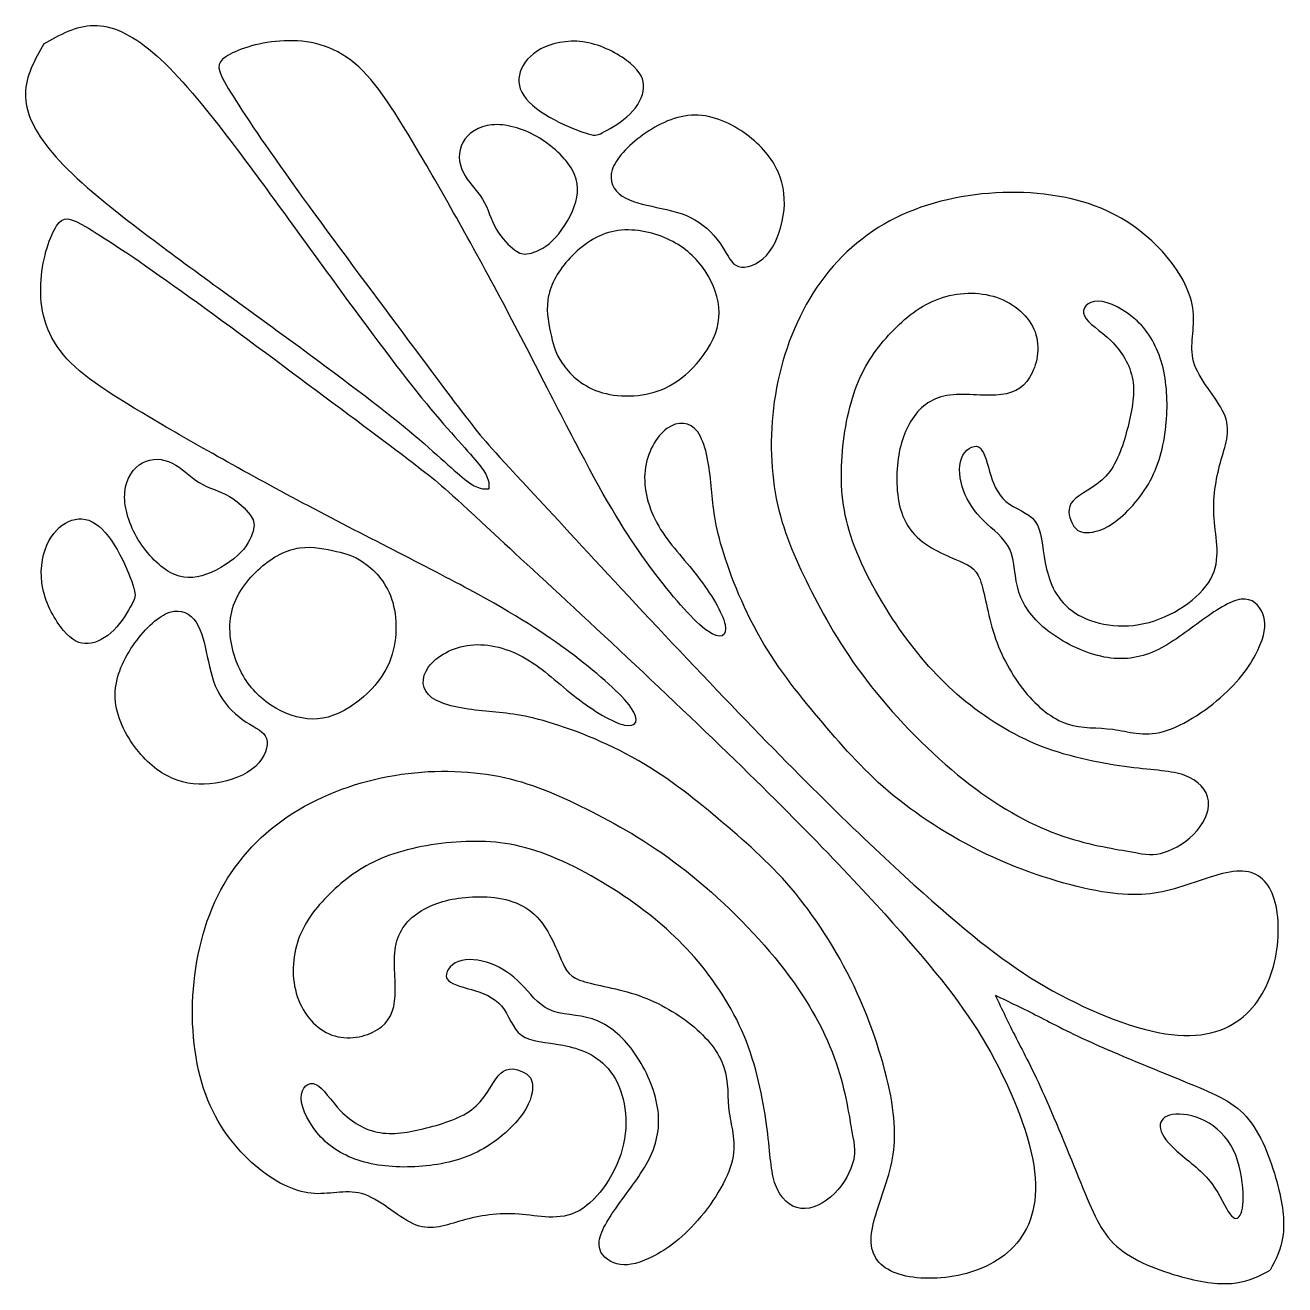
# Model space of a CAD drawing. Header units: millimetres. Extents: x 183 to 445, y 12 to 405.
# Drawn here: x 315.09 to 346.13, y 373.77 to 404.81 of the extents above; entities that cross this region are included whole.
import ezdxf

# ---------------------------------------------------------------- set-up
doc = ezdxf.new("R2010")
doc.units = ezdxf.units.MM
doc.layers.add('Default', color=7, linetype='Continuous')
doc.layers.add('DV1_Layer_1', color=7, linetype='Continuous')

# ---------------------------------------------------------------- blocks, each defined once
blk = doc.blocks.new('SE')
at = {"layer": 'DV1_Layer_1', "color": 7, "linetype": 'Continuous'}
for points, knots in [([(315.554, 404.346), (315.949, 404.572), (316.343, 404.798), (316.78, 404.803), (317.218, 404.808), (317.699, 404.591), (318.234, 404.141), (318.768, 403.69), (319.357, 403.005), (320.163, 401.947), (320.968, 400.889), (321.99, 399.459), (322.873, 398.251), (323.757, 397.043), (324.502, 396.057), (325.091, 395.348), (325.68, 394.639), (326.113, 394.206), (326.324, 393.925), (326.536, 393.644), (326.526, 393.514), (326.517, 393.384)], [0, 0, 0, 0, 0.125, 0.125, 0.125, 0.25, 0.25, 0.25, 0.375, 0.375, 0.375, 0.5, 0.5, 0.5, 0.625, 0.625, 0.625, 0.75, 0.75, 0.75, 1, 1, 1, 1]), ([(315.554, 404.346), (315.328, 403.952), (315.103, 403.558), (315.098, 403.12), (315.093, 402.683), (315.309, 402.202), (315.76, 401.667), (316.211, 401.132), (316.896, 400.543), (317.954, 399.738), (319.011, 398.933), (320.442, 397.911), (321.65, 397.027), (322.858, 396.144), (323.844, 395.399), (324.553, 394.81), (325.262, 394.221), (325.695, 393.788), (325.976, 393.576), (326.257, 393.365), (326.387, 393.375), (326.517, 393.384)], [0, 0, 0, 0, 0.125, 0.125, 0.125, 0.25, 0.25, 0.25, 0.375, 0.375, 0.375, 0.5, 0.5, 0.5, 0.625, 0.625, 0.625, 0.75, 0.75, 0.75, 1, 1, 1, 1]), ([(326.03, 395.055), (325.617, 395.588), (324.909, 396.538), (324.099, 397.626), (323.288, 398.714), (322.374, 399.94), (320.92, 401.971), (320.379, 402.777), (320.097, 403.251), (319.814, 403.726), (319.79, 403.87), (320.036, 404.032), (320.283, 404.195), (320.8, 404.375), (321.371, 404.417), (321.942, 404.459), (322.567, 404.363), (323.114, 403.948), (323.661, 403.534), (324.129, 402.801), (325.38, 400.685), (326.161, 399.303), (326.942, 397.824), (327.723, 396.346), (328.505, 394.771), (329.118, 393.653), (329.731, 392.535), (330.175, 391.874), (330.638, 391.267), (331.101, 390.66), (331.582, 390.107), (331.906, 389.879), (332.231, 389.65), (332.399, 389.747), (332.339, 390.035), (332.279, 390.324), (331.99, 390.805), (331.66, 391.231), (331.329, 391.658), (330.957, 392.03), (330.704, 392.463), (330.452, 392.896), (330.32, 393.389), (330.368, 393.834), (330.416, 394.278), (330.644, 394.675), (330.909, 394.867), (331.173, 395.059), (331.474, 395.047), (331.858, 394.519), (331.943, 394.002), (331.99, 393.545), (332.039, 393.088), (332.051, 392.692), (332.231, 392.042), (332.411, 391.393), (332.76, 390.492), (333.211, 389.704), (333.661, 388.917), (334.214, 388.244), (335.284, 386.982), (335.801, 386.393), (336.486, 385.828), (337.171, 385.263), (338.025, 384.722), (338.95, 384.301), (339.876, 383.881), (340.873, 383.58), (341.625, 383.454), (342.376, 383.328), (342.881, 383.376), (343.416, 383.526), (343.951, 383.676), (344.516, 383.929), (344.942, 383.959), (345.369, 383.989), (345.657, 383.797), (345.82, 383.418), (345.982, 383.039), (346.018, 382.474), (345.922, 381.921), (345.826, 381.369), (345.597, 380.828), (345.189, 380.443), (344.78, 380.058), (344.191, 379.83), (343.344, 379.932), (342.496, 380.034), (341.39, 380.467), (340.411, 381.014), (339.431, 381.561), (338.578, 382.222), (337.436, 383.232), (336.294, 384.241), (334.863, 385.6), (333.023, 387.5), (331.183, 389.4), (328.933, 391.842), (327.749, 393.122), (326.564, 394.402), (326.444, 394.521), (326.03, 395.055)], [0, 0, 0, 0, 0.027778, 0.027778, 0.027778, 0.055556, 0.055556, 0.083333, 0.083333, 0.083333, 0.111111, 0.111111, 0.111111, 0.138889, 0.138889, 0.138889, 0.166667, 0.166667, 0.166667, 0.194444, 0.194444, 0.222222, 0.222222, 0.222222, 0.25, 0.25, 0.25, 0.277778, 0.277778, 0.277778, 0.305556, 0.305556, 0.305556, 0.333333, 0.333333, 0.333333, 0.361111, 0.361111, 0.361111, 0.388889, 0.388889, 0.388889, 0.416667, 0.416667, 0.416667, 0.444444, 0.444444, 0.444444, 0.472222, 0.472222, 0.5, 0.5, 0.5, 0.527778, 0.527778, 0.527778, 0.555556, 0.555556, 0.555556, 0.583333, 0.583333, 0.611111, 0.611111, 0.611111, 0.638889, 0.638889, 0.638889, 0.666667, 0.666667, 0.666667, 0.694444, 0.694444, 0.694444, 0.722222, 0.722222, 0.722222, 0.75, 0.75, 0.75, 0.777778, 0.777778, 0.777778, 0.805556, 0.805556, 0.805556, 0.833333, 0.833333, 0.833333, 0.861111, 0.861111, 0.861111, 0.888889, 0.888889, 0.888889, 0.916667, 0.916667, 0.916667, 0.944444, 0.944444, 0.944444, 1, 1, 1, 1]), ([(328.967, 402.128), (328.775, 402.183), (328.441, 402.312), (328.129, 402.48), (327.817, 402.648), (327.526, 402.855), (327.378, 403.074), (327.231, 403.294), (327.228, 403.525), (327.324, 403.738), (327.42, 403.951), (327.616, 404.146), (327.907, 404.273), (328.198, 404.399), (328.586, 404.456), (328.978, 404.373), (329.369, 404.29), (329.766, 404.068), (330.255, 403.657), (330.348, 403.468), (330.333, 403.258), (330.318, 403.047), (330.195, 402.816), (329.998, 402.622), (329.802, 402.429), (329.532, 402.273), (329.371, 402.184), (329.21, 402.096), (329.159, 402.074), (328.967, 402.128)], [0, 0, 0, 0, 0.090909, 0.090909, 0.090909, 0.181818, 0.181818, 0.181818, 0.272727, 0.272727, 0.272727, 0.363636, 0.363636, 0.363636, 0.454545, 0.454545, 0.454545, 0.545455, 0.545455, 0.636364, 0.636364, 0.636364, 0.727273, 0.727273, 0.727273, 0.818182, 0.818182, 0.818182, 1, 1, 1, 1]), ([(327.153, 399.273), (327.021, 399.372), (326.835, 399.546), (326.706, 399.774), (326.577, 400.002), (326.505, 400.285), (326.361, 400.522), (326.216, 400.759), (326, 400.951), (325.885, 401.184), (325.769, 401.417), (325.754, 401.69), (325.877, 401.915), (326, 402.141), (326.262, 402.318), (326.595, 402.351), (326.928, 402.384), (327.333, 402.273), (327.704, 402.061), (328.075, 401.849), (328.411, 401.537), (328.577, 401.237), (328.742, 400.936), (328.736, 400.648), (328.625, 400.339), (328.514, 400.029), (328.297, 399.699), (328.083, 399.493), (327.868, 399.288), (327.655, 399.207), (327.509, 399.178), (327.363, 399.15), (327.285, 399.174), (327.153, 399.273)], [0, 0, 0, 0, 0.083333, 0.083333, 0.083333, 0.166667, 0.166667, 0.166667, 0.25, 0.25, 0.25, 0.333333, 0.333333, 0.333333, 0.416667, 0.416667, 0.416667, 0.5, 0.5, 0.5, 0.583333, 0.583333, 0.583333, 0.666667, 0.666667, 0.666667, 0.75, 0.75, 0.75, 0.833333, 0.833333, 0.833333, 1, 1, 1, 1]), ([(332.269, 399.358), (332.117, 399.591), (331.883, 399.849), (331.597, 400.015), (331.312, 400.18), (330.976, 400.252), (330.653, 400.319), (330.33, 400.387), (330.021, 400.45), (329.592, 400.741), (329.471, 400.969), (329.559, 401.243), (329.646, 401.516), (329.94, 401.834), (330.314, 402.103), (330.688, 402.372), (331.141, 402.591), (331.596, 402.592), (332.051, 402.594), (332.507, 402.378), (332.869, 402.112), (333.231, 401.846), (333.498, 401.531), (333.648, 401.192), (333.799, 400.852), (333.832, 400.489), (333.776, 400.118), (333.72, 399.747), (333.576, 399.369), (333.359, 399.133), (333.141, 398.897), (332.85, 398.804), (332.67, 398.862), (332.489, 398.918), (332.42, 399.126), (332.269, 399.358)], [0, 0, 0, 0, 0.076923, 0.076923, 0.076923, 0.153846, 0.153846, 0.153846, 0.230769, 0.230769, 0.307692, 0.307692, 0.307692, 0.384615, 0.384615, 0.384615, 0.461538, 0.461538, 0.461538, 0.538462, 0.538462, 0.538462, 0.615385, 0.615385, 0.615385, 0.692308, 0.692308, 0.692308, 0.769231, 0.769231, 0.769231, 0.846154, 0.846154, 0.846154, 1, 1, 1, 1]), ([(342.216, 384.46), (341.792, 384.535), (341.125, 384.637), (340.396, 384.922), (339.666, 385.207), (338.873, 385.676), (337.264, 386.997), (336.447, 387.85), (335.823, 388.667), (335.198, 389.483), (334.765, 390.264), (334.405, 390.985), (334.045, 391.705), (333.757, 392.366), (333.603, 393.144), (333.45, 393.922), (333.432, 394.817), (333.727, 396.588), (334.039, 397.465), (334.513, 398.21), (334.988, 398.954), (335.624, 399.567), (336.402, 399.984), (337.18, 400.402), (338.099, 400.624), (339.015, 400.675), (339.93, 400.726), (340.843, 400.606), (341.582, 400.306), (342.321, 400.005), (342.885, 399.525), (343.654, 398.576), (343.858, 398.108), (343.885, 397.678), (343.912, 397.249), (343.762, 396.858), (343.912, 396.438), (344.062, 396.017), (344.512, 395.566), (344.662, 395.172), (344.812, 394.777), (344.662, 394.44), (344.548, 394.031), (344.434, 393.622), (344.355, 393.141), (344.391, 392.647), (344.427, 392.153), (344.578, 391.646), (344.308, 391.16), (344.039, 390.675), (343.348, 390.211), (342.663, 390.06), (341.978, 389.91), (341.3, 390.072), (340.465, 390.691), (340.309, 391.147), (340.231, 391.561), (340.153, 391.976), (340.153, 392.348), (339.816, 392.805), (339.48, 392.889), (339.261, 393.072), (339.042, 393.255), (338.939, 393.537), (338.858, 393.81), (338.777, 394.084), (338.717, 394.348), (338.585, 394.414), (338.453, 394.48), (338.249, 394.348), (338.165, 394.132), (338.081, 393.916), (338.117, 393.615), (338.219, 393.339), (338.321, 393.063), (338.489, 392.811), (338.714, 392.591), (338.939, 392.372), (339.222, 392.186), (339.354, 391.892), (339.486, 391.597), (339.468, 391.195), (339.582, 390.835), (339.696, 390.474), (339.942, 390.156), (340.306, 389.877), (340.669, 389.598), (341.15, 389.357), (341.6, 389.255), (342.051, 389.153), (342.471, 389.189), (342.873, 389.357), (343.276, 389.526), (343.66, 389.826), (344.038, 390.102), (344.417, 390.378), (344.789, 390.63), (345.062, 390.664), (345.336, 390.697), (345.51, 390.51), (345.591, 390.303), (345.672, 390.096), (345.66, 389.868), (345.531, 389.547), (345.402, 389.225), (345.156, 388.811), (344.279, 387.97), (343.648, 387.544), (343.147, 387.402), (342.645, 387.261), (342.273, 387.405), (341.897, 387.456), (341.522, 387.508), (341.144, 387.466), (340.405, 387.712), (340.045, 388), (339.729, 388.387), (339.414, 388.775), (339.144, 389.261), (338.976, 389.778), (338.807, 390.294), (338.741, 390.841), (338.624, 391.144), (338.507, 391.447), (338.339, 391.507), (338.006, 391.648), (337.672, 391.79), (337.174, 392.012), (336.895, 392.393), (336.615, 392.775), (336.555, 393.315), (336.576, 393.786), (336.597, 394.258), (336.699, 394.66), (336.886, 394.991), (337.072, 395.321), (337.342, 395.579), (337.729, 395.666), (338.117, 395.753), (338.621, 395.669), (339.009, 395.69), (339.396, 395.711), (339.666, 395.837), (339.846, 396.126), (340.026, 396.414), (340.117, 396.864), (339.979, 397.249), (339.84, 397.633), (339.474, 397.951), (339.03, 398.102), (338.585, 398.252), (338.063, 398.234), (337.609, 398.068), (337.156, 397.903), (336.771, 397.591), (336.432, 397.234), (336.093, 396.877), (335.799, 396.474), (335.588, 395.934), (335.378, 395.393), (335.252, 394.714), (335.216, 394.066), (335.18, 393.417), (335.234, 392.799), (335.733, 391.387), (336.177, 390.594), (336.642, 389.925), (337.108, 389.255), (337.594, 388.709), (338.168, 388.225), (338.741, 387.742), (339.402, 387.321), (340.138, 387.036), (340.873, 386.751), (341.684, 386.601), (342.921, 386.445), (343.348, 386.439), (343.672, 386.318), (343.996, 386.198), (344.218, 385.964), (344.251, 385.691), (344.284, 385.417), (344.128, 385.105), (343.888, 384.865), (343.648, 384.625), (343.324, 384.457), (343.071, 384.397), (342.819, 384.337), (342.639, 384.384), (342.216, 384.46)], [0, 0, 0, 0, 0.014925, 0.014925, 0.014925, 0.029851, 0.029851, 0.044776, 0.044776, 0.044776, 0.059701, 0.059701, 0.059701, 0.074627, 0.074627, 0.074627, 0.089552, 0.089552, 0.104478, 0.104478, 0.104478, 0.119403, 0.119403, 0.119403, 0.134328, 0.134328, 0.134328, 0.149254, 0.149254, 0.149254, 0.164179, 0.164179, 0.179104, 0.179104, 0.179104, 0.19403, 0.19403, 0.19403, 0.208955, 0.208955, 0.208955, 0.223881, 0.223881, 0.223881, 0.238806, 0.238806, 0.238806, 0.253731, 0.253731, 0.253731, 0.268657, 0.268657, 0.268657, 0.283582, 0.283582, 0.298507, 0.298507, 0.298507, 0.313433, 0.313433, 0.328358, 0.328358, 0.328358, 0.343284, 0.343284, 0.343284, 0.358209, 0.358209, 0.358209, 0.373134, 0.373134, 0.373134, 0.38806, 0.38806, 0.38806, 0.402985, 0.402985, 0.402985, 0.41791, 0.41791, 0.41791, 0.432836, 0.432836, 0.432836, 0.447761, 0.447761, 0.447761, 0.462687, 0.462687, 0.462687, 0.477612, 0.477612, 0.477612, 0.492537, 0.492537, 0.492537, 0.507463, 0.507463, 0.507463, 0.522388, 0.522388, 0.522388, 0.537313, 0.537313, 0.537313, 0.552239, 0.552239, 0.567164, 0.567164, 0.567164, 0.58209, 0.58209, 0.58209, 0.597015, 0.597015, 0.61194, 0.61194, 0.61194, 0.626866, 0.626866, 0.626866, 0.641791, 0.641791, 0.641791, 0.656716, 0.656716, 0.656716, 0.671642, 0.671642, 0.671642, 0.686567, 0.686567, 0.686567, 0.701493, 0.701493, 0.701493, 0.716418, 0.716418, 0.716418, 0.731343, 0.731343, 0.731343, 0.746269, 0.746269, 0.746269, 0.761194, 0.761194, 0.761194, 0.776119, 0.776119, 0.776119, 0.791045, 0.791045, 0.791045, 0.80597, 0.80597, 0.80597, 0.820896, 0.820896, 0.820896, 0.835821, 0.835821, 0.835821, 0.850746, 0.850746, 0.865672, 0.865672, 0.865672, 0.880597, 0.880597, 0.880597, 0.895522, 0.895522, 0.895522, 0.910448, 0.910448, 0.925373, 0.925373, 0.925373, 0.940299, 0.940299, 0.940299, 0.955224, 0.955224, 0.955224, 0.970149, 0.970149, 0.970149, 1, 1, 1, 1]), ([(324.846, 393.87), (324.312, 394.284), (323.363, 394.992), (322.275, 395.802), (321.187, 396.613), (319.961, 397.526), (318.945, 398.254), (317.93, 398.981), (317.124, 399.522), (316.65, 399.804), (316.175, 400.087), (316.03, 400.111), (315.868, 399.864), (315.706, 399.618), (315.526, 399.101), (315.441, 397.959), (315.538, 397.334), (315.952, 396.787), (316.367, 396.24), (317.1, 395.771), (318.158, 395.146), (319.216, 394.521), (320.598, 393.74), (322.077, 392.959), (323.555, 392.177), (325.13, 391.396), (326.248, 390.783), (327.366, 390.17), (328.027, 389.725), (328.634, 389.263), (329.241, 388.8), (329.794, 388.319), (330.022, 387.994), (330.25, 387.67), (330.154, 387.501), (329.866, 387.562), (329.577, 387.622), (329.096, 387.91), (328.67, 388.241), (328.243, 388.571), (327.87, 388.944), (327.438, 389.196), (327.005, 389.449), (326.512, 389.581), (326.067, 389.533), (325.623, 389.485), (325.226, 389.256), (325.033, 388.992), (324.841, 388.728), (324.853, 388.427), (325.118, 388.235), (325.382, 388.042), (325.899, 387.958), (326.356, 387.91), (326.813, 387.862), (327.209, 387.85), (328.507, 387.489), (329.409, 387.141), (330.196, 386.69), (330.984, 386.239), (331.657, 385.687), (332.288, 385.152), (332.919, 384.617), (333.508, 384.1), (334.073, 383.415), (334.638, 382.729), (335.179, 381.876), (335.599, 380.95), (336.02, 380.025), (336.321, 379.027), (336.447, 378.276), (336.573, 377.525), (336.525, 377.02), (336.375, 376.485), (336.224, 375.95), (335.972, 375.385), (335.942, 374.959), (335.912, 374.532), (336.104, 374.243), (336.483, 374.081), (336.861, 373.919), (337.426, 373.883), (337.979, 373.979), (338.532, 374.075), (339.073, 374.303), (339.458, 374.712), (339.842, 375.121), (340.071, 375.71), (339.969, 376.557), (339.866, 377.404), (339.434, 378.511), (338.887, 379.49), (338.34, 380.47), (337.679, 381.323), (336.669, 382.465), (335.659, 383.607), (334.301, 385.037), (332.401, 386.877), (330.501, 388.718), (328.059, 390.967), (326.779, 392.152), (325.498, 393.337), (325.38, 393.457), (324.846, 393.87)], [0, 0, 0, 0, 0.027778, 0.027778, 0.027778, 0.055556, 0.055556, 0.055556, 0.083333, 0.083333, 0.083333, 0.111111, 0.111111, 0.111111, 0.138889, 0.138889, 0.166667, 0.166667, 0.166667, 0.194444, 0.194444, 0.194444, 0.222222, 0.222222, 0.222222, 0.25, 0.25, 0.25, 0.277778, 0.277778, 0.277778, 0.305556, 0.305556, 0.305556, 0.333333, 0.333333, 0.333333, 0.361111, 0.361111, 0.361111, 0.388889, 0.388889, 0.388889, 0.416667, 0.416667, 0.416667, 0.444444, 0.444444, 0.444444, 0.472222, 0.472222, 0.472222, 0.5, 0.5, 0.5, 0.527778, 0.527778, 0.555556, 0.555556, 0.555556, 0.583333, 0.583333, 0.583333, 0.611111, 0.611111, 0.611111, 0.638889, 0.638889, 0.638889, 0.666667, 0.666667, 0.666667, 0.694444, 0.694444, 0.694444, 0.722222, 0.722222, 0.722222, 0.75, 0.75, 0.75, 0.777778, 0.777778, 0.777778, 0.805556, 0.805556, 0.805556, 0.833333, 0.833333, 0.833333, 0.861111, 0.861111, 0.861111, 0.888889, 0.888889, 0.888889, 0.916667, 0.916667, 0.916667, 0.944444, 0.944444, 0.944444, 1, 1, 1, 1]), ([(328.062, 397.139), (328.003, 397.387), (327.925, 397.711), (327.973, 398.042), (328.021, 398.372), (328.195, 398.708), (328.47, 399.019), (328.745, 399.33), (329.12, 399.615), (329.547, 399.717), (329.973, 399.819), (330.45, 399.738), (330.841, 399.576), (331.231, 399.414), (331.534, 399.171), (331.764, 398.869), (331.994, 398.567), (332.15, 398.207), (332.185, 397.86), (332.219, 397.513), (332.132, 397.18), (331.898, 396.811), (331.664, 396.441), (331.282, 396.036), (330.787, 395.832), (330.291, 395.627), (329.682, 395.624), (329.231, 395.778), (328.781, 395.931), (328.489, 396.24), (328.324, 396.48), (328.159, 396.72), (328.12, 396.891), (328.062, 397.139)], [0, 0, 0, 0, 0.083333, 0.083333, 0.083333, 0.166667, 0.166667, 0.166667, 0.25, 0.25, 0.25, 0.333333, 0.333333, 0.333333, 0.416667, 0.416667, 0.416667, 0.5, 0.5, 0.5, 0.583333, 0.583333, 0.583333, 0.666667, 0.666667, 0.666667, 0.75, 0.75, 0.75, 0.833333, 0.833333, 0.833333, 1, 1, 1, 1]), ([(340.885, 392.553), (340.819, 392.697), (340.755, 392.908), (340.915, 393.085), (341.076, 393.262), (341.461, 393.406), (341.726, 393.694), (341.99, 393.982), (342.135, 394.414), (342.363, 395.267), (342.447, 395.687), (342.385, 396.064), (342.323, 396.44), (342.115, 396.772), (341.853, 397.028), (341.592, 397.283), (341.278, 397.461), (341.196, 397.643), (341.113, 397.825), (341.264, 398.011), (341.534, 398.006), (341.804, 397.999), (342.195, 397.801), (342.492, 397.521), (342.79, 397.24), (342.995, 396.877), (343.112, 396.445), (343.228, 396.013), (343.255, 395.514), (343.213, 395.017), (343.17, 394.52), (343.058, 394.026), (342.818, 393.583), (342.579, 393.141), (342.213, 392.751), (341.903, 392.537), (341.594, 392.324), (341.342, 392.288), (341.181, 392.309), (341.02, 392.33), (340.951, 392.408), (340.885, 392.553)], [0, 0, 0, 0, 0.066667, 0.066667, 0.066667, 0.133333, 0.133333, 0.133333, 0.2, 0.2, 0.266667, 0.266667, 0.266667, 0.333333, 0.333333, 0.333333, 0.4, 0.4, 0.4, 0.466667, 0.466667, 0.466667, 0.533333, 0.533333, 0.533333, 0.6, 0.6, 0.6, 0.666667, 0.666667, 0.666667, 0.733333, 0.733333, 0.733333, 0.8, 0.8, 0.8, 0.866667, 0.866667, 0.866667, 1, 1, 1, 1]), ([(320.628, 392.748), (320.529, 392.88), (320.355, 393.066), (320.127, 393.195), (319.898, 393.324), (319.616, 393.396), (319.379, 393.54), (319.142, 393.684), (318.949, 393.901), (318.717, 394.016), (318.484, 394.132), (318.211, 394.147), (317.985, 394.024), (317.76, 393.901), (317.583, 393.639), (317.55, 393.306), (317.517, 392.973), (317.628, 392.567), (317.84, 392.197), (318.051, 391.826), (318.364, 391.489), (318.664, 391.324), (318.964, 391.159), (319.253, 391.165), (319.562, 391.276), (319.871, 391.387), (320.202, 391.603), (320.613, 392.033), (320.694, 392.246), (320.723, 392.392), (320.751, 392.537), (320.727, 392.615), (320.628, 392.748)], [0, 0, 0, 0, 0.083333, 0.083333, 0.083333, 0.166667, 0.166667, 0.166667, 0.25, 0.25, 0.25, 0.333333, 0.333333, 0.333333, 0.416667, 0.416667, 0.416667, 0.5, 0.5, 0.5, 0.583333, 0.583333, 0.583333, 0.666667, 0.666667, 0.666667, 0.75, 0.75, 0.833333, 0.833333, 0.833333, 1, 1, 1, 1]), ([(317.772, 390.934), (317.718, 391.126), (317.589, 391.459), (317.253, 392.084), (317.046, 392.375), (316.826, 392.522), (316.607, 392.669), (316.376, 392.673), (316.163, 392.576), (315.949, 392.48), (315.754, 392.285), (315.628, 391.994), (315.502, 391.702), (315.445, 391.315), (315.528, 390.923), (315.61, 390.531), (315.832, 390.135), (316.038, 389.89), (316.244, 389.646), (316.433, 389.553), (316.853, 389.583), (317.085, 389.706), (317.472, 390.099), (317.628, 390.369), (317.717, 390.53), (317.805, 390.691), (317.826, 390.742), (317.772, 390.934)], [0, 0, 0, 0, 0.090909, 0.090909, 0.181818, 0.181818, 0.181818, 0.272727, 0.272727, 0.272727, 0.363636, 0.363636, 0.363636, 0.454545, 0.454545, 0.454545, 0.545455, 0.545455, 0.545455, 0.636364, 0.636364, 0.727273, 0.727273, 0.818182, 0.818182, 0.818182, 1, 1, 1, 1]), ([(322.762, 391.839), (322.514, 391.898), (322.189, 391.976), (321.859, 391.928), (321.529, 391.88), (321.193, 391.705), (320.882, 391.431), (320.571, 391.156), (320.286, 390.781), (320.081, 389.928), (320.163, 389.45), (320.325, 389.06), (320.487, 388.67), (320.73, 388.366), (321.032, 388.137), (321.334, 387.907), (321.694, 387.751), (322.041, 387.716), (322.388, 387.682), (322.721, 387.769), (323.09, 388.003), (323.46, 388.237), (323.865, 388.619), (324.069, 389.114), (324.273, 389.61), (324.276, 390.219), (324.123, 390.67), (323.97, 391.12), (323.661, 391.411), (323.421, 391.576), (323.181, 391.742), (323.009, 391.78), (322.762, 391.839)], [0, 0, 0, 0, 0.083333, 0.083333, 0.083333, 0.166667, 0.166667, 0.166667, 0.25, 0.25, 0.333333, 0.333333, 0.333333, 0.416667, 0.416667, 0.416667, 0.5, 0.5, 0.5, 0.583333, 0.583333, 0.583333, 0.666667, 0.666667, 0.666667, 0.75, 0.75, 0.75, 0.833333, 0.833333, 0.833333, 1, 1, 1, 1]), ([(320.542, 387.632), (320.31, 387.784), (320.052, 388.018), (319.886, 388.303), (319.721, 388.588), (319.649, 388.925), (319.581, 389.248), (319.514, 389.571), (319.451, 389.88), (319.305, 390.094), (319.16, 390.309), (318.931, 390.429), (318.658, 390.342), (318.385, 390.255), (318.067, 389.961), (317.798, 389.587), (317.529, 389.213), (317.31, 388.76), (317.308, 388.305), (317.307, 387.85), (317.523, 387.393), (317.789, 387.032), (318.055, 386.67), (318.37, 386.402), (318.709, 386.252), (319.048, 386.102), (319.412, 386.069), (319.783, 386.125), (320.154, 386.18), (320.532, 386.324), (320.768, 386.542), (321.003, 386.76), (321.096, 387.051), (321.039, 387.231), (320.982, 387.411), (320.775, 387.481), (320.542, 387.632)], [0, 0, 0, 0, 0.076923, 0.076923, 0.076923, 0.153846, 0.153846, 0.153846, 0.230769, 0.230769, 0.230769, 0.307692, 0.307692, 0.307692, 0.384615, 0.384615, 0.384615, 0.461538, 0.461538, 0.461538, 0.538462, 0.538462, 0.538462, 0.615385, 0.615385, 0.615385, 0.692308, 0.692308, 0.692308, 0.769231, 0.769231, 0.769231, 0.846154, 0.846154, 0.846154, 1, 1, 1, 1]), ([(335.441, 377.685), (335.366, 378.109), (335.264, 378.775), (334.979, 379.505), (334.693, 380.235), (334.225, 381.027), (333.564, 381.832), (332.904, 382.637), (332.051, 383.454), (331.234, 384.078), (330.417, 384.703), (329.637, 385.135), (328.916, 385.495), (328.195, 385.856), (327.535, 386.144), (326.757, 386.297), (325.979, 386.451), (325.084, 386.469), (324.198, 386.321), (323.313, 386.174), (322.436, 385.862), (320.946, 384.913), (320.334, 384.276), (319.916, 383.499), (319.499, 382.721), (319.277, 381.802), (319.226, 380.886), (319.175, 379.97), (319.295, 379.057), (319.595, 378.319), (319.895, 377.58), (320.376, 377.016), (320.85, 376.631), (321.325, 376.247), (321.793, 376.043), (322.222, 376.015), (322.652, 375.989), (323.042, 376.139), (323.463, 375.989), (323.884, 375.839), (324.335, 375.389), (324.729, 375.239), (325.123, 375.089), (325.461, 375.238), (325.87, 375.353), (326.279, 375.467), (326.76, 375.546), (327.254, 375.51), (327.747, 375.474), (328.255, 375.322), (328.741, 375.592), (329.226, 375.862), (329.689, 376.553), (329.991, 377.922), (329.829, 378.601), (329.52, 379.018), (329.21, 379.436), (328.754, 379.592), (328.339, 379.67), (327.925, 379.748), (327.553, 379.748), (327.096, 380.084), (327.012, 380.421), (326.829, 380.64), (326.646, 380.859), (326.364, 380.961), (325.817, 381.124), (325.553, 381.183), (325.487, 381.316), (325.421, 381.448), (325.553, 381.652), (325.769, 381.736), (325.985, 381.82), (326.286, 381.784), (326.562, 381.682), (326.838, 381.58), (327.09, 381.412), (327.309, 381.186), (327.529, 380.961), (327.715, 380.679), (328.009, 380.547), (328.303, 380.415), (328.706, 380.433), (329.066, 380.319), (329.426, 380.205), (329.745, 379.958), (330.303, 379.231), (330.543, 378.751), (330.645, 378.301), (330.748, 377.85), (330.712, 377.43), (330.543, 377.028), (330.375, 376.625), (330.075, 376.241), (329.799, 375.862), (329.523, 375.484), (329.27, 375.112), (329.237, 374.838), (329.204, 374.565), (329.39, 374.391), (329.598, 374.31), (329.805, 374.229), (330.033, 374.241), (330.354, 374.37), (330.676, 374.499), (331.09, 374.745), (331.51, 375.184), (331.931, 375.622), (332.357, 376.253), (332.498, 376.754), (332.64, 377.256), (332.495, 377.628), (332.444, 378.003), (332.393, 378.379), (332.435, 378.757), (332.312, 379.127), (332.189, 379.496), (331.901, 379.856), (331.513, 380.172), (331.126, 380.487), (330.64, 380.757), (330.123, 380.925), (329.607, 381.093), (329.06, 381.159), (328.757, 381.277), (328.453, 381.394), (328.393, 381.562), (328.252, 381.895), (328.111, 382.228), (327.889, 382.727), (327.508, 383.006), (327.126, 383.286), (326.586, 383.346), (325.643, 383.304), (325.24, 383.201), (324.91, 383.015), (324.58, 382.829), (324.322, 382.559), (324.235, 382.171), (324.147, 381.784), (324.231, 381.28), (324.189, 380.505), (324.063, 380.235), (323.775, 380.054), (323.487, 379.874), (323.036, 379.784), (322.267, 380.06), (321.949, 380.427), (321.799, 380.871), (321.649, 381.316), (321.667, 381.838), (321.832, 382.291), (321.997, 382.745), (322.309, 383.129), (322.667, 383.469), (323.024, 383.808), (323.427, 384.102), (324.508, 384.523), (325.186, 384.649), (325.835, 384.685), (326.484, 384.721), (327.102, 384.667), (327.808, 384.418), (328.513, 384.168), (329.306, 383.724), (329.976, 383.259), (330.645, 382.793), (331.192, 382.307), (331.676, 381.733), (332.159, 381.159), (332.579, 380.499), (332.865, 379.763), (333.15, 379.027), (333.3, 378.217), (333.378, 377.598), (333.456, 376.98), (333.462, 376.553), (333.582, 376.229), (333.703, 375.904), (333.937, 375.682), (334.21, 375.649), (334.483, 375.616), (334.795, 375.772), (335.036, 376.013), (335.276, 376.253), (335.444, 376.577), (335.504, 376.829), (335.564, 377.082), (335.516, 377.262), (335.441, 377.685)], [0, 0, 0, 0, 0.014925, 0.014925, 0.014925, 0.029851, 0.029851, 0.029851, 0.044776, 0.044776, 0.044776, 0.059701, 0.059701, 0.059701, 0.074627, 0.074627, 0.074627, 0.089552, 0.089552, 0.089552, 0.104478, 0.104478, 0.119403, 0.119403, 0.119403, 0.134328, 0.134328, 0.134328, 0.149254, 0.149254, 0.149254, 0.164179, 0.164179, 0.164179, 0.179104, 0.179104, 0.179104, 0.19403, 0.19403, 0.19403, 0.208955, 0.208955, 0.208955, 0.223881, 0.223881, 0.223881, 0.238806, 0.238806, 0.238806, 0.253731, 0.253731, 0.253731, 0.268657, 0.268657, 0.283582, 0.283582, 0.283582, 0.298507, 0.298507, 0.298507, 0.313433, 0.313433, 0.328358, 0.328358, 0.328358, 0.343284, 0.343284, 0.358209, 0.358209, 0.358209, 0.373134, 0.373134, 0.373134, 0.38806, 0.38806, 0.38806, 0.402985, 0.402985, 0.402985, 0.41791, 0.41791, 0.41791, 0.432836, 0.432836, 0.432836, 0.447761, 0.447761, 0.462687, 0.462687, 0.462687, 0.477612, 0.477612, 0.477612, 0.492537, 0.492537, 0.492537, 0.507463, 0.507463, 0.507463, 0.522388, 0.522388, 0.522388, 0.537313, 0.537313, 0.537313, 0.552239, 0.552239, 0.552239, 0.567164, 0.567164, 0.567164, 0.58209, 0.58209, 0.58209, 0.597015, 0.597015, 0.597015, 0.61194, 0.61194, 0.61194, 0.626866, 0.626866, 0.626866, 0.641791, 0.641791, 0.641791, 0.656716, 0.656716, 0.656716, 0.671642, 0.671642, 0.671642, 0.686567, 0.686567, 0.701493, 0.701493, 0.701493, 0.716418, 0.716418, 0.716418, 0.731343, 0.731343, 0.746269, 0.746269, 0.746269, 0.761194, 0.761194, 0.776119, 0.776119, 0.776119, 0.791045, 0.791045, 0.791045, 0.80597, 0.80597, 0.80597, 0.820896, 0.820896, 0.835821, 0.835821, 0.835821, 0.850746, 0.850746, 0.850746, 0.865672, 0.865672, 0.865672, 0.880597, 0.880597, 0.880597, 0.895522, 0.895522, 0.895522, 0.910448, 0.910448, 0.910448, 0.925373, 0.925373, 0.925373, 0.940299, 0.940299, 0.940299, 0.955224, 0.955224, 0.955224, 0.970149, 0.970149, 0.970149, 1, 1, 1, 1]), ([(339, 380.901), (339.342, 380.739), (339.684, 380.577), (340.054, 380.388), (340.423, 380.199), (340.819, 379.982), (341.48, 379.688), (342.141, 379.394), (343.065, 379.021), (343.756, 378.739), (344.447, 378.457), (344.903, 378.265), (345.249, 377.835), (345.594, 377.406), (345.828, 376.739), (345.963, 376.208), (346.098, 375.676), (346.134, 375.28), (346.086, 374.956), (346.038, 374.631), (345.906, 374.379), (345.774, 374.127)], [0, 0, 0, 0, 0.125, 0.125, 0.125, 0.25, 0.25, 0.25, 0.375, 0.375, 0.375, 0.5, 0.5, 0.5, 0.625, 0.625, 0.625, 0.75, 0.75, 0.75, 1, 1, 1, 1]), ([(339, 380.901), (339.162, 380.559), (339.324, 380.217), (339.513, 379.847), (339.702, 379.478), (339.918, 379.081), (340.213, 378.421), (340.507, 377.76), (340.879, 376.835), (341.161, 376.145), (341.444, 375.454), (341.636, 374.998), (342.065, 374.652), (342.495, 374.307), (343.162, 374.073), (343.693, 373.938), (344.224, 373.803), (344.621, 373.766), (344.945, 373.815), (345.269, 373.863), (345.522, 373.995), (345.774, 374.127)], [0, 0, 0, 0, 0.125, 0.125, 0.125, 0.25, 0.25, 0.25, 0.375, 0.375, 0.375, 0.5, 0.5, 0.5, 0.625, 0.625, 0.625, 0.75, 0.75, 0.75, 1, 1, 1, 1]), ([(327.348, 379.016), (327.204, 379.082), (326.993, 379.146), (326.816, 378.985), (326.638, 378.825), (326.495, 378.439), (326.207, 378.175), (325.919, 377.91), (325.487, 377.766), (325.06, 377.652), (324.634, 377.538), (324.214, 377.454), (323.461, 377.578), (323.128, 377.786), (322.873, 378.047), (322.618, 378.309), (322.44, 378.623), (322.258, 378.705), (322.075, 378.787), (321.889, 378.637), (321.895, 378.367), (321.901, 378.097), (322.099, 377.706), (322.38, 377.408), (322.661, 377.111), (323.024, 376.905), (323.456, 376.789), (323.887, 376.673), (324.387, 376.646), (324.884, 376.688), (325.381, 376.731), (325.875, 376.843), (326.317, 377.082), (326.76, 377.322), (327.15, 377.688), (327.363, 377.998), (327.577, 378.307), (327.613, 378.559), (327.592, 378.72), (327.571, 378.88), (327.493, 378.949), (327.348, 379.016)], [0, 0, 0, 0, 0.066667, 0.066667, 0.066667, 0.133333, 0.133333, 0.133333, 0.2, 0.2, 0.2, 0.266667, 0.266667, 0.333333, 0.333333, 0.333333, 0.4, 0.4, 0.4, 0.466667, 0.466667, 0.466667, 0.533333, 0.533333, 0.533333, 0.6, 0.6, 0.6, 0.666667, 0.666667, 0.666667, 0.733333, 0.733333, 0.733333, 0.8, 0.8, 0.8, 0.866667, 0.866667, 0.866667, 1, 1, 1, 1]), ([(344.741, 375.574), (344.627, 375.754), (344.489, 376.085), (344.249, 376.367), (344.008, 376.649), (343.666, 376.884), (343.432, 377.1), (343.197, 377.316), (343.071, 377.514), (343.062, 377.667), (343.053, 377.82), (343.162, 377.928), (343.369, 377.961), (343.576, 377.995), (343.882, 377.953), (344.164, 377.808), (344.447, 377.664), (344.705, 377.418), (344.867, 377.088), (345.029, 376.757), (345.095, 376.343), (345.107, 376.037), (345.119, 375.73), (345.077, 375.532), (345.011, 375.448), (344.945, 375.364), (344.855, 375.394), (344.741, 375.574)], [0, 0, 0, 0, 0.1, 0.1, 0.1, 0.2, 0.2, 0.2, 0.3, 0.3, 0.3, 0.4, 0.4, 0.4, 0.5, 0.5, 0.5, 0.6, 0.6, 0.6, 0.7, 0.7, 0.7, 0.8, 0.8, 0.8, 1, 1, 1, 1])]:
    blk.add_open_spline(points, degree=3, knots=knots, dxfattribs=at)

msp = doc.modelspace()

# ---------------------------------------------------------------- block references
at = {"layer": 'Default'}
msp.add_blockref('SE', (0, 0), dxfattribs=at)

doc.saveas('drawing.dxf')
